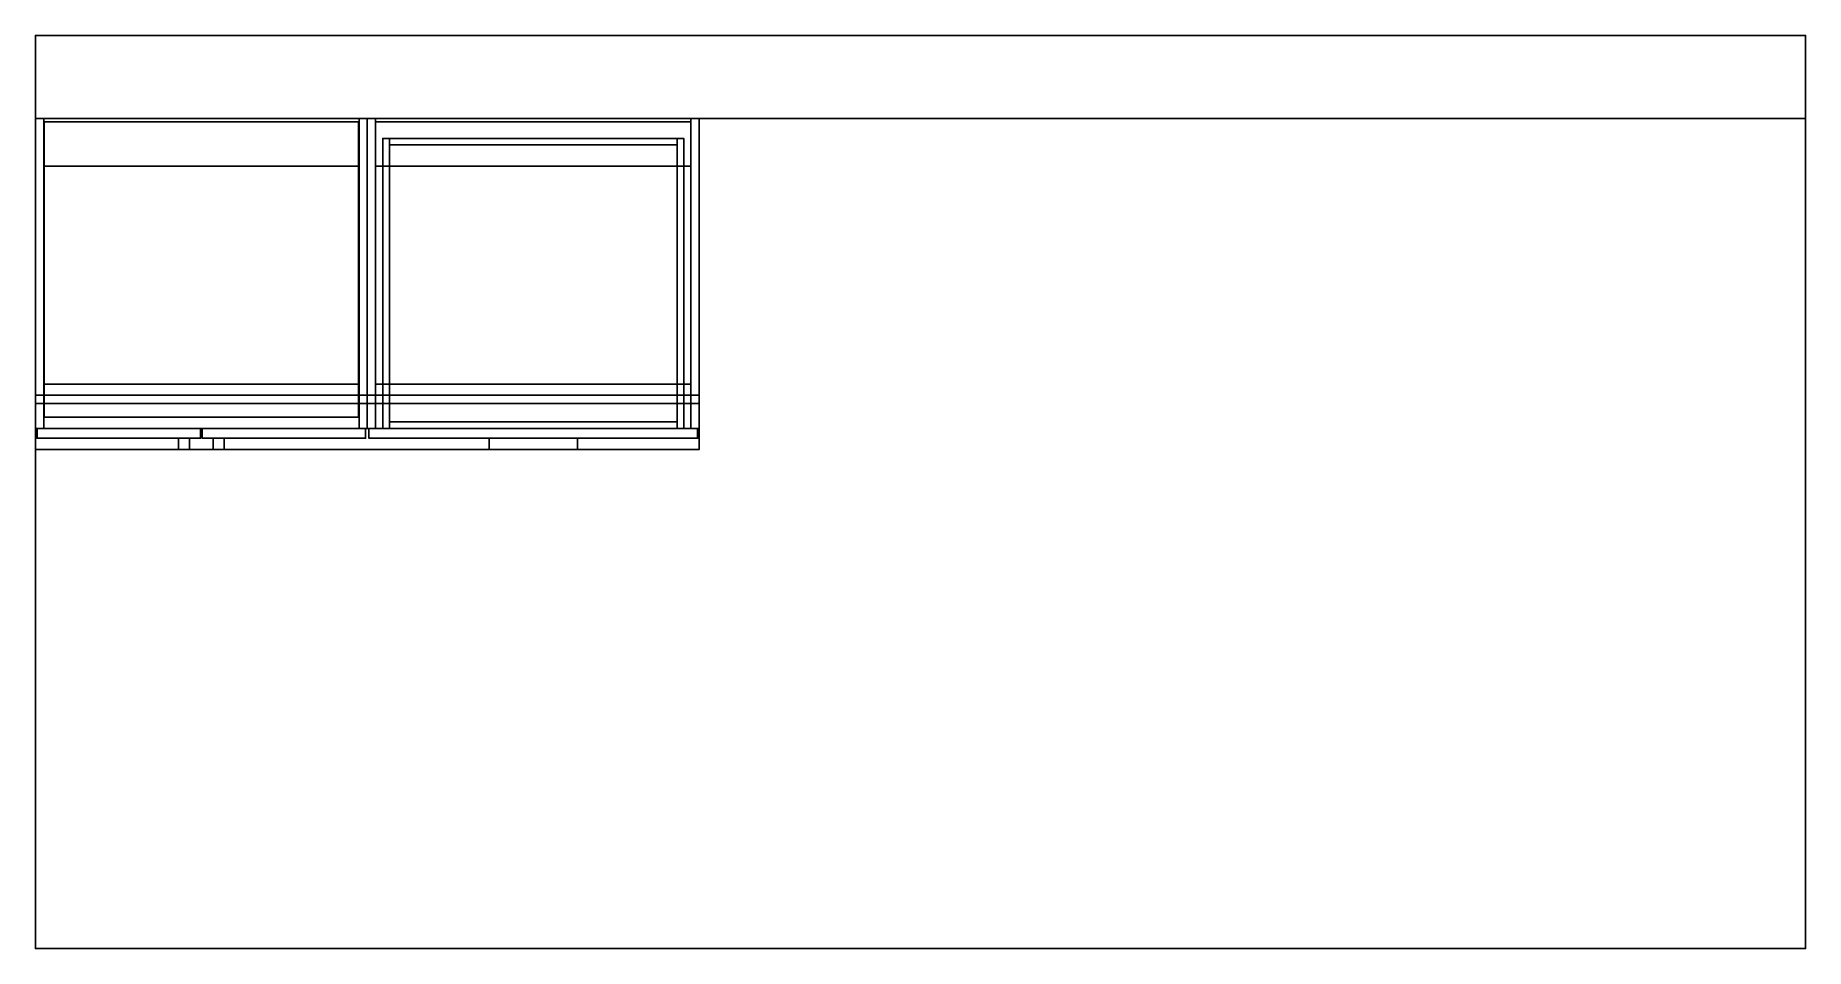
# Model space of a CAD drawing. Header units: millimetres. Extents: x 0 to 3200, y -1500 to 150.
import ezdxf

# ---------------------------------------------------------------- set-up
doc = ezdxf.new("R2010")
doc.units = ezdxf.units.MM
for name, color, linetype in [('AMBIENTE', 2, 'CONTINUOUS'), ('M01_BASE_CABINET', 3, 'CONTINUOUS'), ('M02_DRAWER_CABINET', 4, 'CONTINUOUS')]:
    doc.layers.add(name, color=color, linetype=linetype)

msp = doc.modelspace()

# ---------------------------------------------------------------- linework, layer by layer
at = {"layer": 'AMBIENTE'}
for points in [[(3200, 150), (3200, 0), (0, 0), (0, 150)], [(0, 0, 2700), (3200, 0, 2700), (3200, 150, 2700), (0, 150, 2700)], [(0, 150, 2700), (3200, 150, 2700), (3200, 150), (0, 150)], [(0, 0, 2700), (0, 150, 2700), (0, 150), (0, 0)], [(3200, 150, -20), (3200, -1500, -20), (0, -1500, -20), (0, 150, -20)], [(0, -1500), (3200, -1500), (3200, 150), (0, 150)], [(0, 150), (3200, 150), (3200, 150, -20), (0, 150, -20)], [(0, -1500), (0, 150), (0, 150, -20), (0, -1500, -20)], [(3200, 150, 2700), (3200, 0, 2700), (3200, 0), (3200, 150)], [(3200, 150), (3200, -1500), (3200, -1500, -20), (3200, 150, -20)], [(3200, 0, 2700), (0, 0, 2700), (0, 0), (3200, 0)], [(3200, -1500), (0, -1500), (0, -1500, -20), (3200, -1500, -20)]]:
    msp.add_3dface(points, dxfattribs=at)
at = {"layer": 'M01_BASE_CABINET'}
for points in [[(15, 0, 100), (15, -560, 100), (0, -560, 100), (0, 0, 100)], [(0, -560, 820), (15, -560, 820), (15, 0, 820), (0, 0, 820)], [(0, 0, 820), (15, 0, 820), (15, 0, 100), (0, 0, 100)], [(0, -560, 820), (0, 0, 820), (0, 0, 100), (0, -560, 100)], [(1200, 0, 820), (1200, -598, 820), (0, -598, 820), (0, 0, 820)], [(0, -598, 850), (1200, -598, 850), (1200, 0, 850), (0, 0, 850)], [(0, 0, 850), (1200, 0, 850), (1200, 0, 820), (0, 0, 820)], [(0, -598, 850), (0, 0, 850), (0, 0, 820), (0, -598, 820)], [(15, 0, 820), (15, -560, 820), (15, -560, 100), (15, 0, 100)], [(585, 0, 115), (585, -6, 115), (15, -6, 115), (15, 0, 115)], [(15, -6, 805), (585, -6, 805), (585, 0, 805), (15, 0, 805)], [(15, 0, 805), (585, 0, 805), (585, 0, 115), (15, 0, 115)], [(15, -6, 805), (15, 0, 805), (15, 0, 115), (15, -6, 115)], [(600, 0, 100), (600, -560, 100), (585, -560, 100), (585, 0, 100)], [(585, -560, 820), (600, -560, 820), (600, 0, 820), (585, 0, 820)], [(585, 0, 820), (600, 0, 820), (600, 0, 100), (585, 0, 100)], [(585, -560, 820), (585, 0, 820), (585, 0, 100), (585, -560, 100)], [(585, 0, 805), (585, -6, 805), (585, -6, 115), (585, 0, 115)], [(600, 0, 820), (600, -560, 820), (600, -560, 100), (600, 0, 100)], [(1200, 0, 850), (1200, -598, 850), (1200, -598, 820), (1200, 0, 820)], [(585, -6, 100), (585, -560, 100), (15, -560, 100), (15, -6, 100)], [(15, -560, 115), (585, -560, 115), (585, -6, 115), (15, -6, 115)], [(15, -6, 115), (585, -6, 115), (585, -6, 100), (15, -6, 100)], [(15, -560, 115), (15, -6, 115), (15, -6, 100), (15, -560, 100)], [(585, -6, 805), (15, -6, 805), (15, -6, 115), (585, -6, 115)], [(585, -6, 805), (585, -86, 805), (15, -86, 805), (15, -6, 805)], [(15, -86, 820), (585, -86, 820), (585, -6, 820), (15, -6, 820)], [(15, -6, 820), (585, -6, 820), (585, -6, 805), (15, -6, 805)], [(15, -86, 820), (15, -6, 820), (15, -6, 805), (15, -86, 805)], [(584, -6, 452.5), (584, -540, 452.5), (16, -540, 452.5), (16, -6, 452.5)], [(16, -540, 467.5), (584, -540, 467.5), (584, -6, 467.5), (16, -6, 467.5)], [(16, -6, 467.5), (584, -6, 467.5), (584, -6, 452.5), (16, -6, 452.5)], [(16, -540, 467.5), (16, -6, 467.5), (16, -6, 452.5), (16, -540, 452.5)], [(584, -6, 467.5), (584, -540, 467.5), (584, -540, 452.5), (584, -6, 452.5)], [(585, -6, 115), (585, -560, 115), (585, -560, 100), (585, -6, 100)], [(585, -6, 820), (585, -86, 820), (585, -86, 805), (585, -6, 805)], [(585, -86, 820), (15, -86, 820), (15, -86, 805), (585, -86, 805)], [(585, -480, 805), (585, -560, 805), (15, -560, 805), (15, -480, 805)], [(15, -560, 820), (585, -560, 820), (585, -480, 820), (15, -480, 820)], [(15, -480, 820), (585, -480, 820), (585, -480, 805), (15, -480, 805)], [(15, -560, 820), (15, -480, 820), (15, -480, 805), (15, -560, 805)], [(585, -480, 820), (585, -560, 820), (585, -560, 805), (585, -480, 805)], [(600, -500), (600, -515), (0, -515), (0, -500)], [(0, -515, 100), (600, -515, 100), (600, -500, 100), (0, -500, 100)], [(0, -500, 100), (600, -500, 100), (600, -500), (0, -500)], [(0, -515, 100), (0, -500, 100), (0, -500), (0, -515)], [(600, -500, 100), (600, -515, 100), (600, -515), (600, -500)], [(600, -515, 100), (0, -515, 100), (0, -515), (600, -515)], [(584, -540, 467.5), (16, -540, 467.5), (16, -540, 452.5), (584, -540, 452.5)], [(15, -560, 820), (0, -560, 820), (0, -560, 100), (15, -560, 100)], [(298.5, -560, 103), (298.5, -578, 103), (3, -578, 103), (3, -560, 103)], [(3, -578, 817), (298.5, -578, 817), (298.5, -560, 817), (3, -560, 817)], [(3, -560, 817), (298.5, -560, 817), (298.5, -560, 103), (3, -560, 103)], [(3, -578, 817), (3, -560, 817), (3, -560, 103), (3, -578, 103)], [(585, -560, 115), (15, -560, 115), (15, -560, 100), (585, -560, 100)], [(585, -560, 820), (15, -560, 820), (15, -560, 805), (585, -560, 805)], [(298.5, -560, 817), (298.5, -578, 817), (298.5, -578, 103), (298.5, -560, 103)], [(597, -560, 103), (597, -578, 103), (301.5, -578, 103), (301.5, -560, 103)], [(301.5, -578, 817), (597, -578, 817), (597, -560, 817), (301.5, -560, 817)], [(301.5, -560, 817), (597, -560, 817), (597, -560, 103), (301.5, -560, 103)], [(301.5, -578, 817), (301.5, -560, 817), (301.5, -560, 103), (301.5, -578, 103)], [(600, -560, 820), (585, -560, 820), (585, -560, 100), (600, -560, 100)], [(597, -560, 817), (597, -578, 817), (597, -578, 103), (597, -560, 103)], [(1200, -598, 850), (0, -598, 850), (0, -598, 820), (1200, -598, 820)], [(298.5, -578, 817), (3, -578, 817), (3, -578, 103), (298.5, -578, 103)], [(278.5, -578, 617), (278.5, -598, 617), (258.5, -598, 617), (258.5, -578, 617)], [(258.5, -598, 777), (278.5, -598, 777), (278.5, -578, 777), (258.5, -578, 777)], [(258.5, -578, 777), (278.5, -578, 777), (278.5, -578, 617), (258.5, -578, 617)], [(258.5, -598, 777), (258.5, -578, 777), (258.5, -578, 617), (258.5, -598, 617)], [(278.5, -598, 777), (258.5, -598, 777), (258.5, -598, 617), (278.5, -598, 617)], [(278.5, -578, 777), (278.5, -598, 777), (278.5, -598, 617), (278.5, -578, 617)], [(597, -578, 817), (301.5, -578, 817), (301.5, -578, 103), (597, -578, 103)], [(341.5, -578, 617), (341.5, -598, 617), (321.5, -598, 617), (321.5, -578, 617)], [(321.5, -598, 777), (341.5, -598, 777), (341.5, -578, 777), (321.5, -578, 777)], [(321.5, -578, 777), (341.5, -578, 777), (341.5, -578, 617), (321.5, -578, 617)], [(321.5, -598, 777), (321.5, -578, 777), (321.5, -578, 617), (321.5, -598, 617)], [(341.5, -598, 777), (321.5, -598, 777), (321.5, -598, 617), (341.5, -598, 617)], [(341.5, -578, 777), (341.5, -598, 777), (341.5, -598, 617), (341.5, -578, 617)]]:
    msp.add_3dface(points, dxfattribs=at)
at = {"layer": 'M02_DRAWER_CABINET'}
for points in [[(615, 0, 100), (615, -560, 100), (600, -560, 100), (600, 0, 100)], [(600, -560, 820), (615, -560, 820), (615, 0, 820), (600, 0, 820)], [(600, 0, 820), (615, 0, 820), (615, 0, 100), (600, 0, 100)], [(600, -560, 820), (600, 0, 820), (600, 0, 100), (600, -560, 100)], [(615, 0, 820), (615, -560, 820), (615, -560, 100), (615, 0, 100)], [(1185, 0, 115), (1185, -6, 115), (615, -6, 115), (615, 0, 115)], [(615, -6, 805), (1185, -6, 805), (1185, 0, 805), (615, 0, 805)], [(615, 0, 805), (1185, 0, 805), (1185, 0, 115), (615, 0, 115)], [(615, -6, 805), (615, 0, 805), (615, 0, 115), (615, -6, 115)], [(1200, 0, 100), (1200, -560, 100), (1185, -560, 100), (1185, 0, 100)], [(1185, -560, 820), (1200, -560, 820), (1200, 0, 820), (1185, 0, 820)], [(1185, 0, 820), (1200, 0, 820), (1200, 0, 100), (1185, 0, 100)], [(1185, -560, 820), (1185, 0, 820), (1185, 0, 100), (1185, -560, 100)], [(1185, 0, 805), (1185, -6, 805), (1185, -6, 115), (1185, 0, 115)], [(1200, 0, 820), (1200, -560, 820), (1200, -560, 100), (1200, 0, 100)], [(1185, -6, 100), (1185, -560, 100), (615, -560, 100), (615, -6, 100)], [(615, -560, 115), (1185, -560, 115), (1185, -6, 115), (615, -6, 115)], [(615, -6, 115), (1185, -6, 115), (1185, -6, 100), (615, -6, 100)], [(615, -560, 115), (615, -6, 115), (615, -6, 100), (615, -560, 100)], [(1185, -6, 805), (615, -6, 805), (615, -6, 115), (1185, -6, 115)], [(1185, -6, 805), (1185, -86, 805), (615, -86, 805), (615, -6, 805)], [(615, -86, 820), (1185, -86, 820), (1185, -6, 820), (615, -6, 820)], [(615, -6, 820), (1185, -6, 820), (1185, -6, 805), (615, -6, 805)], [(615, -86, 820), (615, -6, 820), (615, -6, 805), (615, -86, 805)], [(1185, -6, 115), (1185, -560, 115), (1185, -560, 100), (1185, -6, 100)], [(1185, -6, 820), (1185, -86, 820), (1185, -86, 805), (1185, -6, 805)], [(640, -36, 128), (640, -560, 128), (628, -560, 128), (628, -36, 128)], [(628, -560, 304), (640, -560, 304), (640, -36, 304), (628, -36, 304)], [(628, -36, 304), (640, -36, 304), (640, -36, 128), (628, -36, 128)], [(628, -560, 304), (628, -36, 304), (628, -36, 128), (628, -560, 128)], [(640, -36, 367), (640, -560, 367), (628, -560, 367), (628, -36, 367)], [(628, -560, 543), (640, -560, 543), (640, -36, 543), (628, -36, 543)], [(628, -36, 543), (640, -36, 543), (640, -36, 367), (628, -36, 367)], [(628, -560, 543), (628, -36, 543), (628, -36, 367), (628, -560, 367)], [(640, -36, 606), (640, -560, 606), (628, -560, 606), (628, -36, 606)], [(628, -560, 782), (640, -560, 782), (640, -36, 782), (628, -36, 782)], [(628, -36, 782), (640, -36, 782), (640, -36, 606), (628, -36, 606)], [(628, -560, 782), (628, -36, 782), (628, -36, 606), (628, -560, 606)], [(640, -36, 304), (640, -560, 304), (640, -560, 128), (640, -36, 128)], [(1160, -36, 128), (1160, -48, 128), (640, -48, 128), (640, -36, 128)], [(640, -48, 304), (1160, -48, 304), (1160, -36, 304), (640, -36, 304)], [(640, -36, 304), (1160, -36, 304), (1160, -36, 128), (640, -36, 128)], [(640, -48, 304), (640, -36, 304), (640, -36, 128), (640, -48, 128)], [(640, -36, 543), (640, -560, 543), (640, -560, 367), (640, -36, 367)], [(1160, -36, 367), (1160, -48, 367), (640, -48, 367), (640, -36, 367)], [(640, -48, 543), (1160, -48, 543), (1160, -36, 543), (640, -36, 543)], [(640, -36, 543), (1160, -36, 543), (1160, -36, 367), (640, -36, 367)], [(640, -48, 543), (640, -36, 543), (640, -36, 367), (640, -48, 367)], [(640, -36, 782), (640, -560, 782), (640, -560, 606), (640, -36, 606)], [(1160, -36, 606), (1160, -48, 606), (640, -48, 606), (640, -36, 606)], [(640, -48, 782), (1160, -48, 782), (1160, -36, 782), (640, -36, 782)], [(640, -36, 782), (1160, -36, 782), (1160, -36, 606), (640, -36, 606)], [(640, -48, 782), (640, -36, 782), (640, -36, 606), (640, -48, 606)], [(1160, -48, 304), (640, -48, 304), (640, -48, 128), (1160, -48, 128)], [(1160, -48, 128), (1160, -548, 128), (640, -548, 128), (640, -48, 128)], [(640, -548, 134), (1160, -548, 134), (1160, -48, 134), (640, -48, 134)], [(640, -48, 134), (1160, -48, 134), (1160, -48, 128), (640, -48, 128)], [(640, -548, 134), (640, -48, 134), (640, -48, 128), (640, -548, 128)], [(1160, -48, 543), (640, -48, 543), (640, -48, 367), (1160, -48, 367)], [(1160, -48, 367), (1160, -548, 367), (640, -548, 367), (640, -48, 367)], [(640, -548, 373), (1160, -548, 373), (1160, -48, 373), (640, -48, 373)], [(640, -48, 373), (1160, -48, 373), (1160, -48, 367), (640, -48, 367)], [(640, -548, 373), (640, -48, 373), (640, -48, 367), (640, -548, 367)], [(1160, -48, 782), (640, -48, 782), (640, -48, 606), (1160, -48, 606)], [(1160, -48, 606), (1160, -548, 606), (640, -548, 606), (640, -48, 606)], [(640, -548, 612), (1160, -548, 612), (1160, -48, 612), (640, -48, 612)], [(640, -48, 612), (1160, -48, 612), (1160, -48, 606), (640, -48, 606)], [(640, -548, 612), (640, -48, 612), (640, -48, 606), (640, -548, 606)], [(1172, -36, 128), (1172, -560, 128), (1160, -560, 128), (1160, -36, 128)], [(1160, -560, 304), (1172, -560, 304), (1172, -36, 304), (1160, -36, 304)], [(1160, -36, 304), (1172, -36, 304), (1172, -36, 128), (1160, -36, 128)], [(1160, -560, 304), (1160, -36, 304), (1160, -36, 128), (1160, -560, 128)], [(1160, -36, 304), (1160, -48, 304), (1160, -48, 128), (1160, -36, 128)], [(1172, -36, 367), (1172, -560, 367), (1160, -560, 367), (1160, -36, 367)], [(1160, -560, 543), (1172, -560, 543), (1172, -36, 543), (1160, -36, 543)], [(1160, -36, 543), (1172, -36, 543), (1172, -36, 367), (1160, -36, 367)], [(1160, -560, 543), (1160, -36, 543), (1160, -36, 367), (1160, -560, 367)], [(1160, -36, 543), (1160, -48, 543), (1160, -48, 367), (1160, -36, 367)], [(1172, -36, 606), (1172, -560, 606), (1160, -560, 606), (1160, -36, 606)], [(1160, -560, 782), (1172, -560, 782), (1172, -36, 782), (1160, -36, 782)], [(1160, -36, 782), (1172, -36, 782), (1172, -36, 606), (1160, -36, 606)], [(1160, -560, 782), (1160, -36, 782), (1160, -36, 606), (1160, -560, 606)], [(1160, -36, 782), (1160, -48, 782), (1160, -48, 606), (1160, -36, 606)], [(1160, -48, 134), (1160, -548, 134), (1160, -548, 128), (1160, -48, 128)], [(1160, -48, 373), (1160, -548, 373), (1160, -548, 367), (1160, -48, 367)], [(1160, -48, 612), (1160, -548, 612), (1160, -548, 606), (1160, -48, 606)], [(1172, -36, 304), (1172, -560, 304), (1172, -560, 128), (1172, -36, 128)], [(1172, -36, 543), (1172, -560, 543), (1172, -560, 367), (1172, -36, 367)], [(1172, -36, 782), (1172, -560, 782), (1172, -560, 606), (1172, -36, 606)], [(1185, -86, 820), (615, -86, 820), (615, -86, 805), (1185, -86, 805)], [(1185, -480, 805), (1185, -560, 805), (615, -560, 805), (615, -480, 805)], [(615, -560, 820), (1185, -560, 820), (1185, -480, 820), (615, -480, 820)], [(615, -480, 820), (1185, -480, 820), (1185, -480, 805), (615, -480, 805)], [(615, -560, 820), (615, -480, 820), (615, -480, 805), (615, -560, 805)], [(1185, -480, 820), (1185, -560, 820), (1185, -560, 805), (1185, -480, 805)], [(1200, -500), (1200, -515), (600, -515), (600, -500)], [(600, -515, 100), (1200, -515, 100), (1200, -500, 100), (600, -500, 100)], [(600, -500, 100), (1200, -500, 100), (1200, -500), (600, -500)], [(600, -515, 100), (600, -500, 100), (600, -500), (600, -515)], [(1200, -500, 100), (1200, -515, 100), (1200, -515), (1200, -500)], [(1200, -515, 100), (600, -515, 100), (600, -515), (1200, -515)], [(615, -560, 820), (600, -560, 820), (600, -560, 100), (615, -560, 100)], [(1197, -560, 103), (1197, -578, 103), (603, -578, 103), (603, -560, 103)], [(603, -578, 339), (1197, -578, 339), (1197, -560, 339), (603, -560, 339)], [(603, -560, 339), (1197, -560, 339), (1197, -560, 103), (603, -560, 103)], [(603, -578, 339), (603, -560, 339), (603, -560, 103), (603, -578, 103)], [(1197, -560, 342), (1197, -578, 342), (603, -578, 342), (603, -560, 342)], [(603, -578, 578), (1197, -578, 578), (1197, -560, 578), (603, -560, 578)], [(603, -560, 578), (1197, -560, 578), (1197, -560, 342), (603, -560, 342)], [(603, -578, 578), (603, -560, 578), (603, -560, 342), (603, -578, 342)], [(1197, -560, 581), (1197, -578, 581), (603, -578, 581), (603, -560, 581)], [(603, -578, 817), (1197, -578, 817), (1197, -560, 817), (603, -560, 817)], [(603, -560, 817), (1197, -560, 817), (1197, -560, 581), (603, -560, 581)], [(603, -578, 817), (603, -560, 817), (603, -560, 581), (603, -578, 581)], [(1185, -560, 115), (615, -560, 115), (615, -560, 100), (1185, -560, 100)], [(1185, -560, 820), (615, -560, 820), (615, -560, 805), (1185, -560, 805)], [(640, -560, 304), (628, -560, 304), (628, -560, 128), (640, -560, 128)], [(640, -560, 543), (628, -560, 543), (628, -560, 367), (640, -560, 367)], [(640, -560, 782), (628, -560, 782), (628, -560, 606), (640, -560, 606)], [(1160, -548, 128), (1160, -560, 128), (640, -560, 128), (640, -548, 128)], [(640, -560, 304), (1160, -560, 304), (1160, -548, 304), (640, -548, 304)], [(640, -548, 304), (1160, -548, 304), (1160, -548, 128), (640, -548, 128)], [(640, -560, 304), (640, -548, 304), (640, -548, 128), (640, -560, 128)], [(1160, -548, 134), (640, -548, 134), (640, -548, 128), (1160, -548, 128)], [(1160, -548, 367), (1160, -560, 367), (640, -560, 367), (640, -548, 367)], [(640, -560, 543), (1160, -560, 543), (1160, -548, 543), (640, -548, 543)], [(640, -548, 543), (1160, -548, 543), (1160, -548, 367), (640, -548, 367)], [(640, -560, 543), (640, -548, 543), (640, -548, 367), (640, -560, 367)], [(1160, -548, 373), (640, -548, 373), (640, -548, 367), (1160, -548, 367)], [(1160, -548, 606), (1160, -560, 606), (640, -560, 606), (640, -548, 606)], [(640, -560, 782), (1160, -560, 782), (1160, -548, 782), (640, -548, 782)], [(640, -548, 782), (1160, -548, 782), (1160, -548, 606), (640, -548, 606)], [(640, -560, 782), (640, -548, 782), (640, -548, 606), (640, -560, 606)], [(1160, -548, 612), (640, -548, 612), (640, -548, 606), (1160, -548, 606)], [(1160, -560, 304), (640, -560, 304), (640, -560, 128), (1160, -560, 128)], [(1160, -560, 543), (640, -560, 543), (640, -560, 367), (1160, -560, 367)], [(1160, -560, 782), (640, -560, 782), (640, -560, 606), (1160, -560, 606)], [(1160, -548, 304), (1160, -560, 304), (1160, -560, 128), (1160, -548, 128)], [(1160, -548, 543), (1160, -560, 543), (1160, -560, 367), (1160, -548, 367)], [(1160, -548, 782), (1160, -560, 782), (1160, -560, 606), (1160, -548, 606)], [(1172, -560, 304), (1160, -560, 304), (1160, -560, 128), (1172, -560, 128)], [(1172, -560, 543), (1160, -560, 543), (1160, -560, 367), (1172, -560, 367)], [(1172, -560, 782), (1160, -560, 782), (1160, -560, 606), (1172, -560, 606)], [(1200, -560, 820), (1185, -560, 820), (1185, -560, 100), (1200, -560, 100)], [(1197, -560, 339), (1197, -578, 339), (1197, -578, 103), (1197, -560, 103)], [(1197, -560, 578), (1197, -578, 578), (1197, -578, 342), (1197, -560, 342)], [(1197, -560, 817), (1197, -578, 817), (1197, -578, 581), (1197, -560, 581)], [(1197, -578, 339), (603, -578, 339), (603, -578, 103), (1197, -578, 103)], [(1197, -578, 578), (603, -578, 578), (603, -578, 342), (1197, -578, 342)], [(1197, -578, 817), (603, -578, 817), (603, -578, 581), (1197, -578, 581)], [(980, -578, 289), (980, -598, 289), (820, -598, 289), (820, -578, 289)], [(820, -598, 309), (980, -598, 309), (980, -578, 309), (820, -578, 309)], [(820, -578, 309), (980, -578, 309), (980, -578, 289), (820, -578, 289)], [(820, -598, 309), (820, -578, 309), (820, -578, 289), (820, -598, 289)], [(980, -578, 528), (980, -598, 528), (820, -598, 528), (820, -578, 528)], [(820, -598, 548), (980, -598, 548), (980, -578, 548), (820, -578, 548)], [(820, -578, 548), (980, -578, 548), (980, -578, 528), (820, -578, 528)], [(820, -598, 548), (820, -578, 548), (820, -578, 528), (820, -598, 528)], [(980, -578, 767), (980, -598, 767), (820, -598, 767), (820, -578, 767)], [(820, -598, 787), (980, -598, 787), (980, -578, 787), (820, -578, 787)], [(820, -578, 787), (980, -578, 787), (980, -578, 767), (820, -578, 767)], [(820, -598, 787), (820, -578, 787), (820, -578, 767), (820, -598, 767)], [(980, -598, 309), (820, -598, 309), (820, -598, 289), (980, -598, 289)], [(980, -598, 548), (820, -598, 548), (820, -598, 528), (980, -598, 528)], [(980, -598, 787), (820, -598, 787), (820, -598, 767), (980, -598, 767)], [(980, -578, 309), (980, -598, 309), (980, -598, 289), (980, -578, 289)], [(980, -578, 548), (980, -598, 548), (980, -598, 528), (980, -578, 528)], [(980, -578, 787), (980, -598, 787), (980, -598, 767), (980, -578, 767)]]:
    msp.add_3dface(points, dxfattribs=at)

doc.saveas('drawing.dxf')
